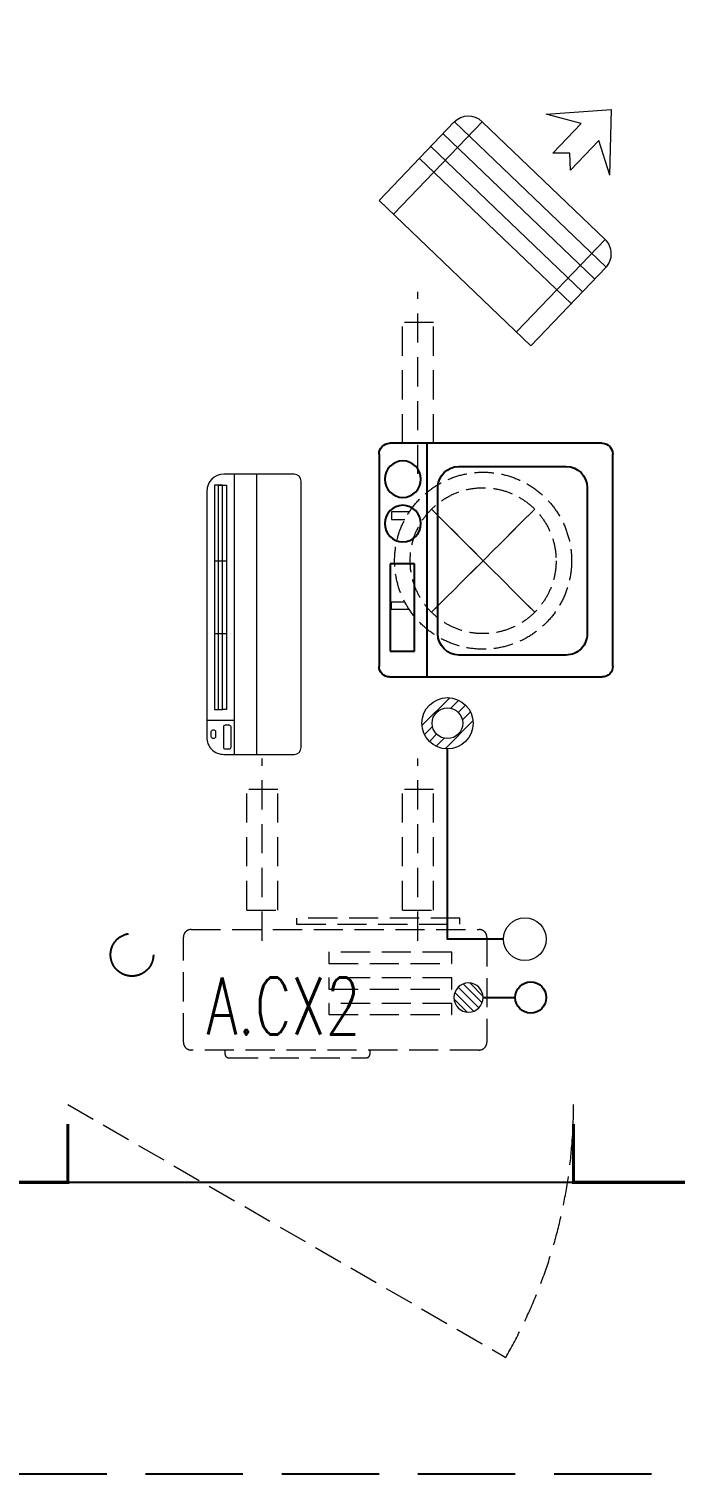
# Model space of a CAD drawing. Extents: x 3443499 to 7125205, y -1700016 to -264854.
# Drawn here: x 3563209 to 3564870, y -1049772 to -1046057 of the extents above; entities that cross this region are included whole.
import ezdxf

# ---------------------------------------------------------------- set-up
doc = ezdxf.new("R2010")
doc.units = 0
doc.header["$LTSCALE"] = 1000
doc.header["$MEASUREMENT"] = 0
for name, pattern in [('$1$DASH', [0.35, 0.25, -0.1]), ('DASH', [0.35, 0.25, -0.1]), ('HIDDEN', [0.375, 0.25, -0.125])]:
    doc.linetypes.add(name, pattern=pattern)
doc.layers.get('0').update_dxf_attribs({"linetype": 'CONTINUOUS'})
for name, color, linetype in [('!校对', 2, 'CONTINUOUS'), ('LVTRY', 252, 'CONTINUOUS'), ('VPIPE-凝结', 150, 'CONTINUOUS'), ('VPIPE-雨水', 4, 'DASH'), ('卫生间', 6, 'CONTINUOUS'), ('看线', 185, 'CONTINUOUS')]:
    doc.layers.add(name, color=color, linetype=linetype)
for name, color, linetype, lineweight in [('EQUIP_地漏', 7, 'CONTINUOUS', 18), ('VPIPE-废水', 31, 'TG_F', 18), ('WINDOW', 146, 'CONTINUOUS', 20), ('平面-空调室内机', 176, 'CONTINUOUS', 9), ('平面-空调预留孔', 252, 'CONTINUOUS', 15), ('粉刷', 251, 'CONTINUOUS', 9)]:
    doc.layers.add(name, color=color, linetype=linetype, lineweight=lineweight)
doc.styles.add('_TCH_DIM', font='SIMPLEX', dxfattribs={"bigfont": 'GBCBIG'})
doc.styles.add('TG_LINETYPE', font='SIMPLEX', dxfattribs={"width": 0.8, "height": 3, "bigfont": 'HZTXT'})
doc.linetypes.add('TG_F', pattern='A,2,-0.3,["F",TG_LINETYPE,S=0.1,R=0,X=-0.23,Y=-0.15],0', length=2.3)

# ---------------------------------------------------------------- blocks, each defined once
blk = doc.blocks.new('RECTANG')
for p, q in [((1, 1), (0, 1)), ((0, 1), (0, 0)), ((1, 0), (1, 1)), ((0, 0), (1, 0))]:
    blk.add_line(p, q)
blk = doc.blocks.new('洗衣机')
at = {"layer": 'LVTRY'}
for p, q in [((3791567.4, 243472.1), (3791021, 243472.1)), ((3791116.5, 243472.1), (3791116.5, 242871.5)), ((3790993.7, 243444.5), (3790993.7, 242899.1)), ((3791594.6, 242899.1), (3791594.6, 243444.5)), ((3791199, 243412.7), (3791474.9, 243412.7)), ((3791145.1, 242982.5), (3791145.1, 243358)), ((3791528.8, 243358), (3791528.8, 242982.5)), ((3791474.9, 242927.8), (3791199, 242927.8)), ((3791021, 242871.5), (3791567.4, 242871.5))]:
    blk.add_line(p, q, dxfattribs=at)
at = {"layer": 'LVTRY', "extrusion": (0, 0, -1)}
for centre, major_axis, start_param, end_param in [((3791021, 243444.5), (0, 27.6), -1.570796, 0), ((3791567.4, 243444.5), (0, 27.6), 0, 1.570796), ((3791055.1, 243379.8), (0, 46.9), 3.141593, 9.424778), ((3791199, 243358), (0, 54.7), 4.712389, 6.283185), ((3791474.9, 243358), (0, 54.7), 0, 1.570796), ((3791055.1, 243265.7), (0, 46.9), 3.141593, 9.424778), ((3791199, 242982.5), (0, 54.7), 3.141593, 4.712389), ((3791474.9, 242982.5), (0, 54.7), 1.570796, 3.141593), ((3791021, 242899.1), (0, 27.6), 3.141593, 4.712389), ((3791567.4, 242899.1), (0, 27.6), 1.570796, 3.141593)]:
    blk.add_ellipse(centre, major_axis=major_axis, ratio=0.986385, start_param=start_param, end_param=end_param, dxfattribs=at)
at = {"layer": 'LVTRY', "xscale": 63.25620569481588, "yscale": 224.5369532744355, "zscale": 64.12934308941763, "rotation": 180}
blk.add_blockref('RECTANG', (3791085.2, 243162.4), dxfattribs=at)
blk = doc.blocks.new('dnfhfn')
at = {"color": 252, "linetype": '$1$DASH', "ltscale": 0.2}
for p, q in [((101.9, 462.7, 0), (121.9, 462.7, 0)), ((101.9, 417.2, 0), (101.9, 462.7, 0)), ((121.9, 462.7, 0), (121.9, 429, 0)), ((353.1, 462.7, 0), (333.1, 462.7, 0)), ((333.1, 462.7, 0), (333.1, 429, 0)), ((353.1, 417.2, 0), (353.1, 462.7, 0))]:
    blk.add_line(p, q, dxfattribs=at)
at = {"color": 252, "linetype": '$1$DASH', "ltscale": 0.2, "elevation": 0}
for points in [[(94.9, 360.1), (94.9, 360.1), (360.1, 94.9), (360.1, 94.9)], [(360.1, 360.1), (94.9, 94.9), (94.9, 94.9), (360.1, 360.1)]]:
    blk.add_lwpolyline(points, close=True, dxfattribs=at)
at = {"color": 252, "linetype": '$1$DASH', "ltscale": 0.2}
for radius in [227.5, 187.5]:
    blk.add_circle((227.5, 227.5, 0), radius, dxfattribs=at)
blk = doc.blocks.new('fergve')
at = {"layer": '平面-空调预留孔', "color": 8, "linetype": 'DASH', "ltscale": 0.3}
for p, q in [((119062.7, 54987.6), (119062.7, 54977.6)), ((119435.6, 54977.6), (119435.6, 54987.6)), ((119072.7, 54967.6), (119425.6, 54967.6))]:
    blk.add_line(p, q, dxfattribs=at)
for points in [[(119666.7, 55326.8), (119246.8, 55326.8), (119246.8, 55311.6), (119666.7, 55311.6)], [(119645.5, 55239.2), (119330, 55239.2), (119330, 55210.2), (119645.5, 55210.2)], [(119645.5, 55173.4), (119330, 55173.4), (119330, 55144.4), (119645.5, 55144.4)], [(119645.5, 55107.6), (119330, 55107.6), (119330, 55078.6), (119645.5, 55078.6)]]:
    blk.add_lwpolyline(points, close=True, dxfattribs=at)
blk.add_lwpolyline([(119715.9, 54987.6), (118975.9, 54987.6, -0.414214), (118955.9, 55007.6), (118955.9, 55277.6, -0.414214), (118975.9, 55297.6), (119715.9, 55297.6, -0.414214), (119735.9, 55277.6), (119735.9, 55007.6, -0.414214)], format="xyb", close=True, dxfattribs=at)
for centre, start, end in [((119072.7, 54977.6), 180, 270), ((119425.6, 54977.6), 270, 0)]:
    blk.add_arc(centre, 10, start, end, dxfattribs=at)
at = {"layer": '平面-空调预留孔', "color": 8, "linetype": 'DASH', "ltscale": 0.3, "style": '_TCH_DIM', "width": 0.705882}
blk.add_text('A.CX2', height=146.88, dxfattribs=at).set_placement((119015.3, 55027.3))
blk = doc.blocks.new('dasdasf1sa2f31as32f')
at = {"color": 8}
for p, q in [((-116, 585.6), (43.3, 640.5)), ((82.7, 476.6), (43.3, 640.5)), ((-22.8, 585.5), (-116, 585.6)), ((-22.8, 585.5), (-73.4, 493.2)), ((-269.8, 524.3), (-427.7, 236.5)), ((-269.8, 524.3), (113.7, 314)), ((32.4, 555.1), (-18.1, 462.9)), ((82.7, 476.6), (32.4, 555.1)), ((-473.5, 259.7), (-339.5, 504)), ((134.6, 245.5), (-338.8, 505.1)), ((-31.3, 504.4), (-73.4, 493.2)), ((-18.1, 462.9), (-31.3, 504.4)), ((114.7, 208.4), (-359.1, 468.2)), ((92.6, 168.8), (-380.9, 428.5)), ((72.3, 131.9), (-401.1, 391.6)), ((113.7, 314), (-44.2, 26.2)), ((0, 0), (-473.5, 259.7)), ((134, 244.4), (0, 0))]:
    blk.add_line(p, q, dxfattribs=at)
for centre, start, end in [((-294.5, 479.4), 61.2593, 151.2593), ((89, 269), 331.2593, 61.2593)]:
    blk.add_arc(centre, 51.3, start, end, dxfattribs=at)
blk = doc.blocks.new('dongkong')
at = {"layer": '平面-空调预留孔', "color": 8, "linetype": 'HIDDEN', "ltscale": 0.3}
for p, q in [((-603796, 210899.9), (-603796, 210431.5)), ((-603836, 210821), (-603836, 210510.8)), ((-603836, 210821), (-603756, 210821)), ((-603756, 210821), (-603756, 210510.8))]:
    blk.add_line(p, q, dxfattribs=at)
blk.add_lwpolyline([(-603756, 210510.8), (-603836, 210510.8)], dxfattribs=at)
blk = doc.blocks.new('A$C001338C2')
at = {"color": 8}
for p, q in [((845, 303.6), (55, 303.6)), ((109.1, 214.8), (109.1, 303.6)), ((0, 248.6), (0, 22)), ((900, 22), (900, 248.6)), ((22, 0), (878, 0))]:
    blk.add_line(p, q, dxfattribs=at)
at = {"color": 8, "lineweight": 5}
for p, q in [((864.6, 278.7), (144.5, 278.7)), ((144.5, 278.7), (144.5, 265.8)), ((387, 278.7), (144.5, 278.7)), ((144.5, 278.7), (144.5, 252.9)), ((387, 239.9), (387, 278.7)), ((864.6, 278.7), (622, 278.7)), ((622, 278.7), (622, 239.9)), ((864.6, 252.9), (864.6, 278.7)), ((144.5, 265.8), (864.6, 265.8)), ((144.5, 239.9), (144.5, 252.9)), ((144.5, 252.9), (864.6, 252.9)), ((864.6, 239.9), (144.5, 239.9)), ((622, 239.9), (387, 239.9)), ((864.6, 265.8), (864.6, 239.9)), ((900, 214.8), (0, 214.8)), ((900, 143.2), (0, 143.2))]:
    blk.add_line(p, q, dxfattribs=at)
at = {"color": 8}
for points in [[(73.1, 275), (56.8, 275, -0.414214), (51.3, 280.5), (51.3, 283.4, -0.414214), (56.8, 288.9), (73.1, 288.9, -0.414214), (78.6, 283.4), (78.6, 280.5, -0.414214)], [(89.2, 226.4), (22.2, 226.4, -0.414214), (16.7, 231.9), (16.7, 243.1, -0.414214), (22.2, 248.6), (89.2, 248.6, -0.414214), (94.7, 243.1), (94.7, 231.9, -0.414214)]]:
    blk.add_lwpolyline(points, format="xyb", close=True, dxfattribs=at)
for centre, radius, start, end in [((55, 248.6), 55, 90, 180), ((845, 248.6), 55, 360, 90), ((22, 22), 22, 180, 270), ((878, 22), 22, 270, 360)]:
    blk.add_arc(centre, radius, start, end, dxfattribs=at)
blk = doc.blocks.new('$TwtSys$00000141')
at = {"color": 1}
for p, q in [((-47.1, 3.8), (-5, 45.9)), ((-47.1, 3.8), (-5, 45.9)), ((-43.6, -17.5), (17.5, 43.6)), ((-43.6, -17.5), (17.5, 43.6)), ((-33.2, -33.2), (33.2, 33.2)), ((-33.2, -33.2), (33.2, 33.2)), ((-16.2, -43.5), (43.8, 16.4)), ((-16.2, -43.5), (43.8, 16.4)), ((5.7, -46.1), (46.1, -5.7)), ((5.7, -46.1), (46.1, -5.7))]:
    blk.add_line(p, q, dxfattribs=at)
blk.add_circle((0, 0), 47, dxfattribs=at)
blk.add_circle((0, 0), 47, dxfattribs=at)
blk = doc.blocks.new('$TwtSys$00000543')
at = {"color": 252}
for p, q in [((-93.6, -8.5), (8.5, 93.6)), ((12.5, 55), (41.7, 84.2)), ((39.9, 39.9), (66.5, 66.5)), ((-8.5, -93.6), (93.6, 8.5)), ((55, 12.5), (84.2, 41.7)), ((-84.2, -41.7), (-55, -12.5)), ((-66.5, -66.5), (-39.9, -39.9)), ((-41.7, -84.2), (-12.5, -55))]:
    blk.add_line(p, q, dxfattribs=at)
for radius in [94, 56.4]:
    blk.add_circle((0, 0), radius, dxfattribs=at)
blk = doc.blocks.new('HFGHFHF')
at = {"layer": '卫生间', "color": 252, "linetype": 'DASH'}
blk.add_lwpolyline([(282616.8, 689157.2), (280916.6, 689157.2), (280916.6, 684657.2), (280916.6, 684657.2), (280916.6, 684357.2), (272916.6, 684357.2), (272916.6, 683357.2), (271116.6, 683357.2), (271116.6, 673357.2), (273766.6, 673357.2), (273766.6, 672157.2), (297866.6, 672157.2), (297866.6, 673357.2), (299516.6, 673357.2)], dxfattribs=at)
blk = doc.blocks.new('A$C16051DAC')
at = {"color": 252, "const_width": 8}
for points in [[(43600, 1900), (43600, 1750), (43300, 1750), (43300, 1900)], [(45200, 1900), (45200, 1750), (44900, 1750), (44900, 1900)]]:
    blk.add_lwpolyline(points, dxfattribs=at)
at = {"layer": 'VPIPE-凝结', "color": 252, "ltscale": 0.1}
for points in [[(44720, 2375), (44575.9, 2375), (44575.9, 2864.2)], [(44667.6, 2225), (44750, 2225)]]:
    blk.add_lwpolyline(points, dxfattribs=at)
at = {"layer": 'VPIPE-凝结', "color": 252}
blk.add_circle((44790, 2225), 40, dxfattribs=at)
at = {"layer": 'VPIPE-废水', "color": 252}
blk.add_circle((44775, 2375), 55, dxfattribs=at)
at = {"layer": 'VPIPE-雨水', "color": 252}
blk.add_circle((43765, 2335), 55, dxfattribs=at)
at = {"layer": 'WINDOW', "color": 252, "linetype": 'DASH', "ltscale": 0.3}
blk.add_lwpolyline([(43600, 1950), (44725.8, 1300, 0.131652), (44900, 1950)], format="xyb", dxfattribs=at)
at = {"layer": '看线', "color": 252, "ltscale": 0.5}
blk.add_lwpolyline([(43600, 1750), (44900, 1750)], dxfattribs=at)
at = {"color": 252, "xscale": -1}
blk.add_blockref('HFGHFHF', (326916.6, -671157.2), dxfattribs=at)
at = {"layer": 'EQUIP_地漏', "color": 252, "xscale": 0.7000000000000001, "yscale": 0.7000000000000001, "zscale": 0.7000000000000001}
blk.add_blockref('$TwtSys$00000543', (44575.9, 2930), dxfattribs=at)
at = {"layer": 'EQUIP_地漏', "color": 252, "xscale": 0.8, "yscale": -0.8, "zscale": 0.8, "rotation": 179.9999999357402}
blk.add_blockref('$TwtSys$00000141', (44630, 2225), dxfattribs=at)
at = {"layer": '平面-空调室内机', "color": 252, "ltscale": 0.3, "xscale": -1, "rotation": 180}
for p in [(648296.1, 214470.7), (647896, 213270.8), (648296.1, 213270.8)]:
    blk.add_blockref('dongkong', p, dxfattribs=at)
at = {"layer": '平面-空调预留孔', "color": 252}
for name, p, rotation in [('dasdasf1sa2f31as32f', (44790.2, 3900), 344.9999999966897), ('dnfhfn', (44895.1, 3120.3, 0), 90.00000000000001)]:
    blk.add_blockref(name, p, dxfattribs=dict(at, rotation=rotation))
at = {"layer": '平面-空调预留孔', "color": 252, "xscale": 0.800000000046565, "yscale": 0.800000000046565, "zscale": 0.800000000046565, "rotation": 90.00000023343011}
blk.add_blockref('A$C001338C2', (44199.9, 2850), dxfattribs=at)
at = {"layer": '平面-空调预留孔', "color": 252}
blk.add_blockref('fergve', (-75058.7, -52897.6), dxfattribs=at)
at = {"layer": '粉刷', "color": 252}
blk.add_blockref('洗衣机', (-3746593.7, -239822.4), dxfattribs=at)

msp = doc.modelspace()

# ---------------------------------------------------------------- block references
at = {"layer": '!校对', "color": 6}
msp.add_blockref('A$C16051DAC', (3519708.9, -1050772.1), dxfattribs=at)

doc.saveas('drawing.dxf')
